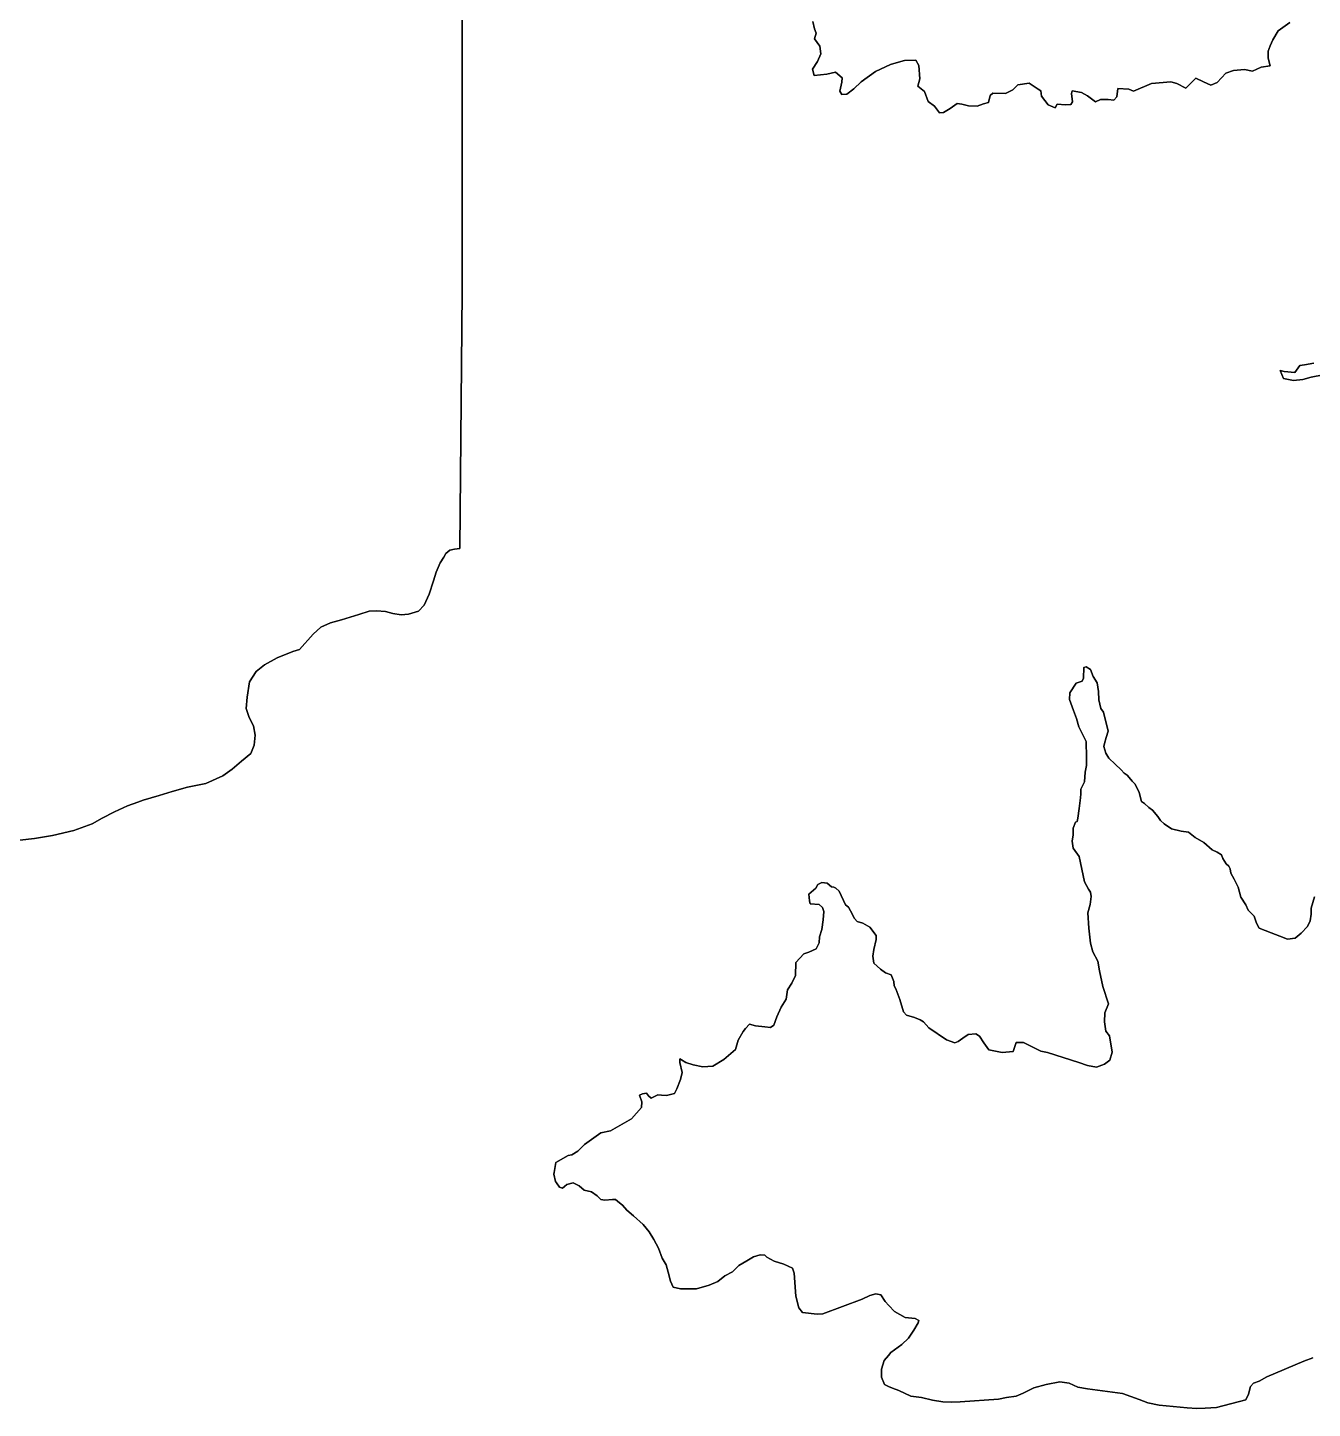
# Model space of a CAD drawing. Header units: inches. Extents: x 141448 to 685535, y 3466439 to 4099221.
# Drawn here: x 447532 to 452158, y 3807925 to 3812897 of the extents above; entities that cross this region are included whole.
import ezdxf

# ---------------------------------------------------------------- set-up
doc = ezdxf.new("R2010")
doc.units = ezdxf.units.IN
doc.header["$MEASUREMENT"] = 0
doc.layers.add('az_county', color=7, linetype='Continuous')

msp = doc.modelspace()

# ---------------------------------------------------------------- linework, layer by layer
at = {"layer": 'az_county'}
for points in [[(449097.375, 3813662.75), (449097.0625, 3811953.75), (449096.96875, 3811946.25), (449088.125, 3811020.75), (449069.4375, 3811019.25), (449052.9375, 3811014.75), (449037.625, 3811003.75), (449030.84375, 3810989.75), (449017.34375, 3810969.25), (449003.75, 3810936.25), (448993.84375, 3810904.5), (448977.75, 3810857.25), (448960.4375, 3810817.25), (448939.53125, 3810795.25), (448904.125, 3810784.25), (448877.34375, 3810782), (448846.84375, 3810787), (448821.25, 3810794.5), (448788.25, 3810797), (448762.03125, 3810795.75), (448725.34375, 3810783.25), (448663.03125, 3810764.5), (448623.28125, 3810753), (448588.46875, 3810738.5), (448560.28125, 3810712.75), (448511.78125, 3810657.5), (448487.375, 3810650.25), (448430.46875, 3810627.25), (448385.78125, 3810602.25), (448355.15625, 3810578.75), (448331.28125, 3810540.75), (448322.375, 3810485.75), (448319.78125, 3810445.5), (448329.96875, 3810413), (448345.65625, 3810382.25), (448352.28125, 3810349.25), (448350.5625, 3810336.5), (448347.78125, 3810313.25), (448336.0625, 3810282.75), (448302.96875, 3810255.25), (448268.65625, 3810226.25), (448234.96875, 3810202.5), (448174.375, 3810175.25), (448108.46875, 3810162), (448053.46875, 3810145.75), (448005.78125, 3810131.75), (447948.96875, 3810114.75), (447929.15625, 3810107.75), (447892.0625, 3810095), (447845.5625, 3810073.25), (447800.96875, 3810050.25), (447764.28125, 3810030), (447698.28125, 3810005.25), (447621.875, 3809987.75), (447557.0625, 3809977.25), (447504.5625, 3809970.5)], [(447504.5625, 3809970.5), (447557.0625, 3809977.25), (447621.875, 3809987.75), (447698.28125, 3810005.25), (447764.28125, 3810030), (447800.96875, 3810050.25), (447845.5625, 3810073.25), (447892.0625, 3810095), (447929.15625, 3810107.75), (447948.96875, 3810114.75), (448005.78125, 3810131.75), (448053.46875, 3810145.75), (448108.46875, 3810162), (448174.375, 3810175.25), (448234.96875, 3810202.5), (448268.65625, 3810226.25), (448302.96875, 3810255.25), (448336.0625, 3810282.75), (448347.78125, 3810313.25), (448350.5625, 3810336.5), (448352.28125, 3810349.25), (448345.65625, 3810382.25), (448329.96875, 3810413), (448319.78125, 3810445.5), (448322.375, 3810485.75), (448331.28125, 3810540.75), (448355.15625, 3810578.75), (448385.78125, 3810602.25), (448430.46875, 3810627.25), (448487.375, 3810650.25), (448511.78125, 3810657.5), (448560.28125, 3810712.75), (448588.46875, 3810738.5), (448623.28125, 3810753), (448663.03125, 3810764.5), (448725.34375, 3810783.25), (448762.03125, 3810795.75), (448788.25, 3810797), (448821.25, 3810794.5), (448846.84375, 3810787), (448877.34375, 3810782), (448904.125, 3810784.25), (448939.53125, 3810795.25), (448960.4375, 3810817.25), (448977.75, 3810857.25), (448993.84375, 3810904.5), (449003.75, 3810936.25), (449017.34375, 3810969.25), (449030.84375, 3810989.75), (449037.625, 3811003.75), (449052.9375, 3811014.75), (449069.4375, 3811019.25), (449088.125, 3811020.75), (449096.96875, 3811946.25), (449097.0625, 3811953.75), (449097.375, 3813662.75)], [(452076.34375, 3812915), (452034.75, 3812885.25), (452015.625, 3812852.75), (452006.34375, 3812831.5), (451998.9375, 3812811.75), (451999.4375, 3812787.5), (452006.03125, 3812759.25), (451974.25, 3812754.5), (451943.03125, 3812740), (451913.84375, 3812746.75), (451873.53125, 3812742.75), (451846.625, 3812733), (451814.75, 3812699.5), (451792.03125, 3812689.75), (451765.84375, 3812702.25), (451738.53125, 3812714.5), (451702.34375, 3812678.75), (451670.03125, 3812695.25), (451648.125, 3812701.25), (451579.125, 3812696.25), (451514.34375, 3812668.25), (451497.25, 3812675.25), (451457.03125, 3812677.75), (451453.84375, 3812648.25), (451443.34375, 3812636.25), (451422.625, 3812638.25), (451395.75, 3812637.75), (451377.4375, 3812629.75), (451348.84375, 3812651.25), (451326.34375, 3812663.75), (451292.84375, 3812669.25), (451290.9375, 3812659.25), (451293.84375, 3812630.25), (451288.34375, 3812620.25), (451268.75, 3812619.25), (451239.53125, 3812621.75), (451231.53125, 3812607.75), (451206.53125, 3812619.25), (451182.25, 3812650.25), (451179.9375, 3812669), (451170.25, 3812675.75), (451138.53125, 3812697.25), (451097.625, 3812691.25), (451079.25, 3812672.5), (451052.9375, 3812660.25), (451007.25, 3812661.25), (450998.53125, 3812652), (450991.75, 3812627), (450973.4375, 3812622.25), (450950.84375, 3812613.75), (450919.75, 3812615.75), (450895.9375, 3812621.25), (450879.4375, 3812624.25), (450854.34375, 3812605.5), (450829.84375, 3812590.75), (450815.84375, 3812589.75), (450797.03125, 3812614.25), (450774.53125, 3812630.75), (450761.25, 3812667), (450737.53125, 3812686.75), (450744.4375, 3812712.25), (450741.625, 3812760.75), (450730.125, 3812780.25), (450689.25, 3812778.75), (450667.75, 3812772.25), (450639.75, 3812764.25), (450584.75, 3812739.25), (450533.25, 3812701.5), (450506.84375, 3812676), (450481.75, 3812657.75), (450463.4375, 3812656), (450456.25, 3812667.75), (450463.625, 3812700.75), (450464.9375, 3812715.75), (450441.25, 3812736.75), (450425.9375, 3812732.5), (450409.53125, 3812729.5), (450363.75, 3812724.25), (450358.34375, 3812747.5), (450376.125, 3812774.75), (450387.84375, 3812802.25), (450384.9375, 3812829.75), (450365.53125, 3812856.25), (450371.125, 3812877), (450365.125, 3812893), (450359.125, 3812919.25)], [(450359.125, 3812919.25), (450365.125, 3812893), (450371.125, 3812877), (450365.53125, 3812856.25), (450384.9375, 3812829.75), (450387.84375, 3812802.25), (450376.125, 3812774.75), (450358.34375, 3812747.5), (450363.75, 3812724.25), (450409.53125, 3812729.5), (450425.9375, 3812732.5), (450441.25, 3812736.75), (450464.9375, 3812715.75), (450463.625, 3812700.75), (450456.25, 3812667.75), (450463.4375, 3812656), (450481.75, 3812657.75), (450506.84375, 3812676), (450533.25, 3812701.5), (450584.75, 3812739.25), (450639.75, 3812764.25), (450667.75, 3812772.25), (450689.25, 3812778.75), (450730.125, 3812780.25), (450741.625, 3812760.75), (450744.4375, 3812712.25), (450737.53125, 3812686.75), (450761.25, 3812667), (450774.53125, 3812630.75), (450797.03125, 3812614.25), (450815.84375, 3812589.75), (450829.84375, 3812590.75), (450854.34375, 3812605.5), (450879.4375, 3812624.25), (450895.9375, 3812621.25), (450919.75, 3812615.75), (450950.84375, 3812613.75), (450973.4375, 3812622.25), (450991.75, 3812627), (450998.53125, 3812652), (451007.25, 3812661.25), (451052.9375, 3812660.25), (451079.25, 3812672.5), (451097.625, 3812691.25), (451138.53125, 3812697.25), (451170.25, 3812675.75), (451179.9375, 3812669), (451182.25, 3812650.25), (451206.53125, 3812619.25), (451231.53125, 3812607.75), (451239.53125, 3812621.75), (451268.75, 3812619.25), (451288.34375, 3812620.25), (451293.84375, 3812630.25), (451290.9375, 3812659.25), (451292.84375, 3812669.25), (451326.34375, 3812663.75), (451348.84375, 3812651.25), (451377.4375, 3812629.75), (451395.75, 3812637.75), (451422.625, 3812638.25), (451443.34375, 3812636.25), (451453.84375, 3812648.25), (451457.03125, 3812677.75), (451497.25, 3812675.25), (451514.34375, 3812668.25), (451579.125, 3812696.25), (451648.125, 3812701.25), (451670.03125, 3812695.25), (451702.34375, 3812678.75), (451738.53125, 3812714.5), (451765.84375, 3812702.25), (451792.03125, 3812689.75), (451814.75, 3812699.5), (451846.625, 3812733), (451873.53125, 3812742.75), (451913.84375, 3812746.75), (451943.03125, 3812740), (451974.25, 3812754.5), (452006.03125, 3812759.25), (451999.4375, 3812787.5), (451998.9375, 3812811.75), (452006.34375, 3812831.5), (452015.625, 3812852.75), (452034.75, 3812885.25), (452076.34375, 3812915)], [(452197.03125, 3811646.5), (452153.75, 3811638.25), (452123.125, 3811629.75), (452089.53125, 3811626.25), (452054.25, 3811633.75), (452041.53125, 3811661.75), (452056.75, 3811658.75), (452094.53125, 3811654.75), (452112.34375, 3811679.75), (452129.53125, 3811683.25), (452163.03125, 3811689.25)], [(452163.03125, 3811689.25), (452129.53125, 3811683.25), (452112.34375, 3811679.75), (452094.53125, 3811654.75), (452056.75, 3811658.75), (452041.53125, 3811661.75), (452054.25, 3811633.75), (452089.53125, 3811626.25), (452123.125, 3811629.75), (452153.75, 3811638.25), (452197.03125, 3811646.5)], [(452159.53125, 3808106.75), (452127.84375, 3808095.25), (451994.53125, 3808038.25), (451966.9375, 3808022.5), (451945.53125, 3808015.75), (451935.125, 3808003.75), (451927.75, 3807976.25), (451919.03125, 3807955.25), (451812.75, 3807927.75), (451771.84375, 3807925.25), (451741.84375, 3807924.75), (451707.75, 3807926.25), (451606.53125, 3807935.75), (451565.625, 3807944.75), (451533.9375, 3807956.25), (451504.75, 3807968), (451474.25, 3807978.5), (451348.625, 3807995), (451313.25, 3808000.75), (451282.84375, 3808015.25), (451249.34375, 3808020.25), (451199.25, 3808010.25), (451154.625, 3807998.75), (451116.75, 3807980), (451091.03125, 3807968.5), (451056.84375, 3807963.75), (451027.4375, 3807958.25), (450889.53125, 3807948.5), (450857.75, 3807946.75), (450827.84375, 3807948.75), (450790.03125, 3807954.25), (450751.03125, 3807964.25), (450712.03125, 3807968.25), (450668.84375, 3807989.25), (450646.25, 3807997.25), (450631.53125, 3808004), (450617.625, 3808010.75), (450606.25, 3808037), (450606.34375, 3808065.75), (450616.84375, 3808096.75), (450632.25, 3808115.75), (450640.84375, 3808126.25), (450680.53125, 3808154.25), (450704.53125, 3808177.25), (450723.53125, 3808206.5), (450738.34375, 3808232.25), (450741.4375, 3808241.75), (450727.4375, 3808248), (450692.03125, 3808252.5), (450653.75, 3808274), (450633.34375, 3808295.75), (450620.34375, 3808309.75), (450604.03125, 3808333.5), (450586.84375, 3808337.25), (450564.84375, 3808330.75), (450536.75, 3808318.5), (450395.53125, 3808265.75), (450374.84375, 3808263.5), (450322.34375, 3808269.75), (450309.625, 3808287), (450298.84375, 3808328.75), (450291.9375, 3808412.25), (450285.84375, 3808430.25), (450255.4375, 3808444.25), (450220.75, 3808454.75), (450193.9375, 3808469), (450186.625, 3808476.25), (450169.53125, 3808477.75), (450146.34375, 3808471), (450121.84375, 3808456.5), (450093.125, 3808438.75), (450070.4375, 3808417), (450042.25, 3808402.25), (450017.25, 3808382.25), (449986.03125, 3808368.25), (449940.125, 3808355.75), (449883.34375, 3808355.25), (449857.25, 3808361.5), (449846.84375, 3808383), (449838.53125, 3808414.75), (449831.34375, 3808442.25), (449817.4375, 3808466.25), (449803.53125, 3808501.25), (449787.25, 3808533), (449769.75, 3808560.75), (449749.03125, 3808587), (449713.84375, 3808617.75), (449689.53125, 3808638.5), (449673.75, 3808656.25), (449663.34375, 3808665.5), (449648.84375, 3808677.25), (449638.4375, 3808676.75), (449610.9375, 3808674.75), (449595.75, 3808677.25), (449582.9375, 3808690.25), (449562.84375, 3808704.5), (449536.03125, 3808710), (449518.4375, 3808726.75), (449497.03125, 3808736.75), (449473.9375, 3808730.5), (449465.9375, 3808723.25), (449458.03125, 3808717.75), (449447.625, 3808721.25), (449436.25, 3808737), (449432.53125, 3808742.25), (449427.125, 3808768), (449428.125, 3808774.25), (449434.03125, 3808810.75), (449478.75, 3808835.75), (449492.125, 3808837.25), (449512.9375, 3808851.25), (449537.53125, 3808875.25), (449596.25, 3808916.5), (449631.125, 3808924.75), (449706.34375, 3808968), (449742.53125, 3809008.75), (449743.84375, 3809029), (449736.03125, 3809052.25), (449745.84375, 3809057.75), (449760.53125, 3809059.5), (449767.84375, 3809050.25), (449777.53125, 3809042.25), (449801.34375, 3809053.75), (449814.84375, 3809053.25), (449833.125, 3809051.75), (449861.25, 3809058.5), (449869.84375, 3809075), (449883.4375, 3809109.25), (449889.03125, 3809133.75), (449881.25, 3809170.75), (449880.125, 3809183.25), (449886.25, 3809180), (449902.625, 3809169.75), (449928.84375, 3809161.5), (449963.53125, 3809154.75), (449999.53125, 3809157), (450038.75, 3809181.25), (450081.03125, 3809216.75), (450091.03125, 3809251.25), (450108.25, 3809282.5), (450116.84375, 3809292.25), (450130.9375, 3809308.75), (450152.84375, 3809301.75), (450187.03125, 3809298.75), (450207.125, 3809295.75), (450218.75, 3809304.25), (450229.9375, 3809334.75), (450245.34375, 3809369.25), (450263.84375, 3809398), (450268.25, 3809432.25), (450284.25, 3809455.5), (450296.53125, 3809483.5), (450298.625, 3809530), (450327.4375, 3809561.75), (450345.25, 3809567.75), (450371.53125, 3809579.75), (450381.9375, 3809600.75), (450383.84375, 3809622.75), (450391.34375, 3809649.5), (450397.03125, 3809683.75), (450399.03125, 3809713.75), (450394.75, 3809728.75), (450382.625, 3809738.75), (450349.75, 3809741.75), (450347.9375, 3809752.25), (450345.03125, 3809776.25), (450370.125, 3809798.25), (450377.53125, 3809811.5), (450392.25, 3809818.25), (450411.03125, 3809815.75), (450426.25, 3809802.75), (450435.4375, 3809802.25), (450442.75, 3809798.25), (450454.84375, 3809787.25), (450476.625, 3809737.75), (450488.125, 3809729.75), (450495.4375, 3809716.25), (450509.9375, 3809688.75), (450519.03125, 3809678.25), (450539.75, 3809671.5), (450565.34375, 3809657.75), (450587.125, 3809627.25), (450587.03125, 3809613.75), (450578.9375, 3809576.75), (450575.25, 3809552.75), (450578.75, 3809528.25), (450603.03125, 3809506.75), (450620.625, 3809493.25), (450641.34375, 3809485.75), (450651.03125, 3809462), (450652.125, 3809446.75), (450658.84375, 3809435), (450672.625, 3809397.25), (450685.84375, 3809352.25), (450696.75, 3809340.25), (450725.4375, 3809332.75), (450745.53125, 3809324), (450757.75, 3809316.75), (450777.75, 3809295.25), (450841.03125, 3809251.5), (450870.84375, 3809241), (450883.03125, 3809246.5), (450899.03125, 3809258), (450918.53125, 3809271.25), (450946.03125, 3809273.75), (450959.4375, 3809265.25), (450975.25, 3809241.25), (450992.75, 3809216), (451040.84375, 3809206.75), (451080.53125, 3809210.25), (451091.75, 3809242), (451118.53125, 3809241.75), (451149.03125, 3809227), (451180.03125, 3809211), (451203.84375, 3809206.75), (451317.25, 3809170.25), (451348.84375, 3809159), (451381.25, 3809154), (451409.84375, 3809163.75), (451428.25, 3809178.75), (451437.53125, 3809207), (451427.53125, 3809265.75), (451414.75, 3809283.5), (451409.4375, 3809316.5), (451410.25, 3809349.5), (451423.75, 3809381.75), (451403.9375, 3809443.75), (451391.34375, 3809500.75), (451386.03125, 3809535.5), (451367.9375, 3809568.75), (451358.9375, 3809600.25), (451353.125, 3809653.75), (451349.125, 3809709.75), (451357.84375, 3809739.75), (451361.03125, 3809767.75), (451358.625, 3809784.25), (451351.9375, 3809794.25), (451338.03125, 3809821.25), (451318.9375, 3809911.75), (451296.53125, 3809942.25), (451293.625, 3809967.5), (451296.25, 3809990.25), (451296.25, 3810014), (451304.9375, 3810035.25), (451311.03125, 3810038.25), (451314.125, 3810050.5), (451318.625, 3810085.25), (451323.75, 3810123.75), (451324.9375, 3810137.25), (451324.4375, 3810154.5), (451337.34375, 3810180.75), (451340.53125, 3810215.5), (451345.03125, 3810239.25), (451345.25, 3810276), (451343.75, 3810319.25), (451343.53125, 3810326.25), (451317.625, 3810379.5), (451309.25, 3810408.75), (451297.75, 3810438.25), (451283.34375, 3810478), (451285.25, 3810501.75), (451308.03125, 3810536.75), (451329.34375, 3810543.75), (451333.75, 3810554.75), (451335.125, 3810592.75), (451343.03125, 3810594.75), (451358.84375, 3810586), (451368.53125, 3810560.25), (451383.75, 3810537.5), (451387.84375, 3810506.25), (451388.84375, 3810476.25), (451396.03125, 3810445.25), (451405.75, 3810431.75), (451422.53125, 3810363.75), (451415.625, 3810341.25), (451409.75, 3810318.75), (451406.9375, 3810308.25), (451414.75, 3810284.75), (451425.75, 3810266.5), (451448.125, 3810245), (451470.03125, 3810224.75), (451480.34375, 3810211.75), (451491.25, 3810205.25), (451498.53125, 3810196.75), (451508.84375, 3810183.25), (451520.34375, 3810172.75), (451534.84375, 3810142.75), (451543.34375, 3810110.25), (451553.625, 3810103.25), (451568.84375, 3810088.75), (451582.84375, 3810079.5), (451601.625, 3810056.25), (451611.34375, 3810041.5), (451624.03125, 3810029.75), (451650.25, 3810012), (451685.53125, 3810003.25), (451711.75, 3809999.5), (451735.53125, 3809980.25), (451767.75, 3809962.75), (451796.84375, 3809936.25), (451815.84375, 3809928.25), (451830.34375, 3809917.75), (451835.84375, 3809904.75), (451847.9375, 3809885.25), (451857.625, 3809877.75), (451862.53125, 3809867.25), (451864.84375, 3809852.25), (451876.9375, 3809830.25), (451890.84375, 3809801.25), (451900.4375, 3809765.25), (451918.03125, 3809738.25), (451926.4375, 3809718.75), (451948.84375, 3809697.25), (451956.75, 3809672), (451967.03125, 3809653.75), (452009.625, 3809637.75), (452040.75, 3809625.75), (452068.75, 3809614.75), (452095.53125, 3809618.25), (452118.25, 3809635.75), (452140.9375, 3809660.25), (452150.25, 3809681), (452153.34375, 3809704.75), (452154.03125, 3809725.75), (452165.25, 3809766.75)], [(452165.25, 3809766.75), (452154.03125, 3809725.75), (452153.34375, 3809704.75), (452150.25, 3809681), (452140.9375, 3809660.25), (452118.25, 3809635.75), (452095.53125, 3809618.25), (452068.75, 3809614.75), (452040.75, 3809625.75), (452009.625, 3809637.75), (451967.03125, 3809653.75), (451956.75, 3809672), (451948.84375, 3809697.25), (451926.4375, 3809718.75), (451918.03125, 3809738.25), (451900.4375, 3809765.25), (451890.84375, 3809801.25), (451876.9375, 3809830.25), (451864.84375, 3809852.25), (451862.53125, 3809867.25), (451857.625, 3809877.75), (451847.9375, 3809885.25), (451835.84375, 3809904.75), (451830.34375, 3809917.75), (451815.84375, 3809928.25), (451796.84375, 3809936.25), (451767.75, 3809962.75), (451735.53125, 3809980.25), (451711.75, 3809999.5), (451685.53125, 3810003.25), (451650.25, 3810012), (451624.03125, 3810029.75), (451611.34375, 3810041.5), (451601.625, 3810056.25), (451582.84375, 3810079.5), (451568.84375, 3810088.75), (451553.625, 3810103.25), (451543.34375, 3810110.25), (451534.84375, 3810142.75), (451520.34375, 3810172.75), (451508.84375, 3810183.25), (451498.53125, 3810196.75), (451491.25, 3810205.25), (451480.34375, 3810211.75), (451470.03125, 3810224.75), (451448.125, 3810245), (451425.75, 3810266.5), (451414.75, 3810284.75), (451406.9375, 3810308.25), (451409.75, 3810318.75), (451415.625, 3810341.25), (451422.53125, 3810363.75), (451405.75, 3810431.75), (451396.03125, 3810445.25), (451388.84375, 3810476.25), (451387.84375, 3810506.25), (451383.75, 3810537.5), (451368.53125, 3810560.25), (451358.84375, 3810586), (451343.03125, 3810594.75), (451335.125, 3810592.75), (451333.75, 3810554.75), (451329.34375, 3810543.75), (451308.03125, 3810536.75), (451285.25, 3810501.75), (451283.34375, 3810478), (451297.75, 3810438.25), (451309.25, 3810408.75), (451317.625, 3810379.5), (451343.53125, 3810326.25), (451343.75, 3810319.25), (451345.25, 3810276), (451345.03125, 3810239.25), (451340.53125, 3810215.5), (451337.34375, 3810180.75), (451324.4375, 3810154.5), (451324.9375, 3810137.25), (451323.75, 3810123.75), (451318.625, 3810085.25), (451314.125, 3810050.5), (451311.03125, 3810038.25), (451304.9375, 3810035.25), (451296.25, 3810014), (451296.25, 3809990.25), (451293.625, 3809967.5), (451296.53125, 3809942.25), (451318.9375, 3809911.75), (451338.03125, 3809821.25), (451351.9375, 3809794.25), (451358.625, 3809784.25), (451361.03125, 3809767.75), (451357.84375, 3809739.75), (451349.125, 3809709.75), (451353.125, 3809653.75), (451358.9375, 3809600.25), (451367.9375, 3809568.75), (451386.03125, 3809535.5), (451391.34375, 3809500.75), (451403.9375, 3809443.75), (451423.75, 3809381.75), (451410.25, 3809349.5), (451409.4375, 3809316.5), (451414.75, 3809283.5), (451427.53125, 3809265.75), (451437.53125, 3809207), (451428.25, 3809178.75), (451409.84375, 3809163.75), (451381.25, 3809154), (451348.84375, 3809159), (451317.25, 3809170.25), (451203.84375, 3809206.75), (451180.03125, 3809211), (451149.03125, 3809227), (451118.53125, 3809241.75), (451091.75, 3809242), (451080.53125, 3809210.25), (451040.84375, 3809206.75), (450992.75, 3809216), (450975.25, 3809241.25), (450959.4375, 3809265.25), (450946.03125, 3809273.75), (450918.53125, 3809271.25), (450899.03125, 3809258), (450883.03125, 3809246.5), (450870.84375, 3809241), (450841.03125, 3809251.5), (450777.75, 3809295.25), (450757.75, 3809316.75), (450745.53125, 3809324), (450725.4375, 3809332.75), (450696.75, 3809340.25), (450685.84375, 3809352.25), (450672.625, 3809397.25), (450658.84375, 3809435), (450652.125, 3809446.75), (450651.03125, 3809462), (450641.34375, 3809485.75), (450620.625, 3809493.25), (450603.03125, 3809506.75), (450578.75, 3809528.25), (450575.25, 3809552.75), (450578.9375, 3809576.75), (450587.03125, 3809613.75), (450587.125, 3809627.25), (450565.34375, 3809657.75), (450539.75, 3809671.5), (450519.03125, 3809678.25), (450509.9375, 3809688.75), (450495.4375, 3809716.25), (450488.125, 3809729.75), (450476.625, 3809737.75), (450454.84375, 3809787.25), (450442.75, 3809798.25), (450435.4375, 3809802.25), (450426.25, 3809802.75), (450411.03125, 3809815.75), (450392.25, 3809818.25), (450377.53125, 3809811.5), (450370.125, 3809798.25), (450345.03125, 3809776.25), (450347.9375, 3809752.25), (450349.75, 3809741.75), (450382.625, 3809738.75), (450394.75, 3809728.75), (450399.03125, 3809713.75), (450397.03125, 3809683.75), (450391.34375, 3809649.5), (450383.84375, 3809622.75), (450381.9375, 3809600.75), (450371.53125, 3809579.75), (450345.25, 3809567.75), (450327.4375, 3809561.75), (450298.625, 3809530), (450296.53125, 3809483.5), (450284.25, 3809455.5), (450268.25, 3809432.25), (450263.84375, 3809398), (450245.34375, 3809369.25), (450229.9375, 3809334.75), (450218.75, 3809304.25), (450207.125, 3809295.75), (450187.03125, 3809298.75), (450152.84375, 3809301.75), (450130.9375, 3809308.75), (450116.84375, 3809292.25), (450108.25, 3809282.5), (450091.03125, 3809251.25), (450081.03125, 3809216.75), (450038.75, 3809181.25), (449999.53125, 3809157), (449963.53125, 3809154.75), (449928.84375, 3809161.5), (449902.625, 3809169.75), (449886.25, 3809180), (449880.125, 3809183.25), (449881.25, 3809170.75), (449889.03125, 3809133.75), (449883.4375, 3809109.25), (449869.84375, 3809075), (449861.25, 3809058.5), (449833.125, 3809051.75), (449814.84375, 3809053.25), (449801.34375, 3809053.75), (449777.53125, 3809042.25), (449767.84375, 3809050.25), (449760.53125, 3809059.5), (449745.84375, 3809057.75), (449736.03125, 3809052.25), (449743.84375, 3809029), (449742.53125, 3809008.75), (449706.34375, 3808968), (449631.125, 3808924.75), (449596.25, 3808916.5), (449537.53125, 3808875.25), (449512.9375, 3808851.25), (449492.125, 3808837.25), (449478.75, 3808835.75), (449434.03125, 3808810.75), (449428.125, 3808774.25), (449427.125, 3808768), (449432.53125, 3808742.25), (449436.25, 3808737), (449447.625, 3808721.25), (449458.03125, 3808717.75), (449465.9375, 3808723.25), (449473.9375, 3808730.5), (449497.03125, 3808736.75), (449518.4375, 3808726.75), (449536.03125, 3808710), (449562.84375, 3808704.5), (449582.9375, 3808690.25), (449595.75, 3808677.25), (449610.9375, 3808674.75), (449638.4375, 3808676.75), (449648.84375, 3808677.25), (449663.34375, 3808665.5), (449673.75, 3808656.25), (449689.53125, 3808638.5), (449713.84375, 3808617.75), (449749.03125, 3808587), (449769.75, 3808560.75), (449787.25, 3808533), (449803.53125, 3808501.25), (449817.4375, 3808466.25), (449831.34375, 3808442.25), (449838.53125, 3808414.75), (449846.84375, 3808383), (449857.25, 3808361.5), (449883.34375, 3808355.25), (449940.125, 3808355.75), (449986.03125, 3808368.25), (450017.25, 3808382.25), (450042.25, 3808402.25), (450070.4375, 3808417), (450093.125, 3808438.75), (450121.84375, 3808456.5), (450146.34375, 3808471), (450169.53125, 3808477.75), (450186.625, 3808476.25), (450193.9375, 3808469), (450220.75, 3808454.75), (450255.4375, 3808444.25), (450285.84375, 3808430.25), (450291.9375, 3808412.25), (450298.84375, 3808328.75), (450309.625, 3808287), (450322.34375, 3808269.75), (450374.84375, 3808263.5), (450395.53125, 3808265.75), (450536.75, 3808318.5), (450564.84375, 3808330.75), (450586.84375, 3808337.25), (450604.03125, 3808333.5), (450620.34375, 3808309.75), (450633.34375, 3808295.75), (450653.75, 3808274), (450692.03125, 3808252.5), (450727.4375, 3808248), (450741.4375, 3808241.75), (450738.34375, 3808232.25), (450723.53125, 3808206.5), (450704.53125, 3808177.25), (450680.53125, 3808154.25), (450640.84375, 3808126.25), (450632.25, 3808115.75), (450616.84375, 3808096.75), (450606.34375, 3808065.75), (450606.25, 3808037), (450617.625, 3808010.75), (450631.53125, 3808004), (450646.25, 3807997.25), (450668.84375, 3807989.25), (450712.03125, 3807968.25), (450751.03125, 3807964.25), (450790.03125, 3807954.25), (450827.84375, 3807948.75), (450857.75, 3807946.75), (450889.53125, 3807948.5), (451027.4375, 3807958.25), (451056.84375, 3807963.75), (451091.03125, 3807968.5), (451116.75, 3807980), (451154.625, 3807998.75), (451199.25, 3808010.25), (451249.34375, 3808020.25), (451282.84375, 3808015.25), (451313.25, 3808000.75), (451348.625, 3807995), (451474.25, 3807978.5), (451504.75, 3807968), (451533.9375, 3807956.25), (451565.625, 3807944.75), (451606.53125, 3807935.75), (451707.75, 3807926.25), (451741.84375, 3807924.75), (451771.84375, 3807925.25), (451812.75, 3807927.75), (451919.03125, 3807955.25), (451927.75, 3807976.25), (451935.125, 3808003.75), (451945.53125, 3808015.75), (451966.9375, 3808022.5), (451994.53125, 3808038.25), (452127.84375, 3808095.25), (452159.53125, 3808106.75)]]:
    msp.add_lwpolyline(points, dxfattribs=at)

doc.saveas('drawing.dxf')
